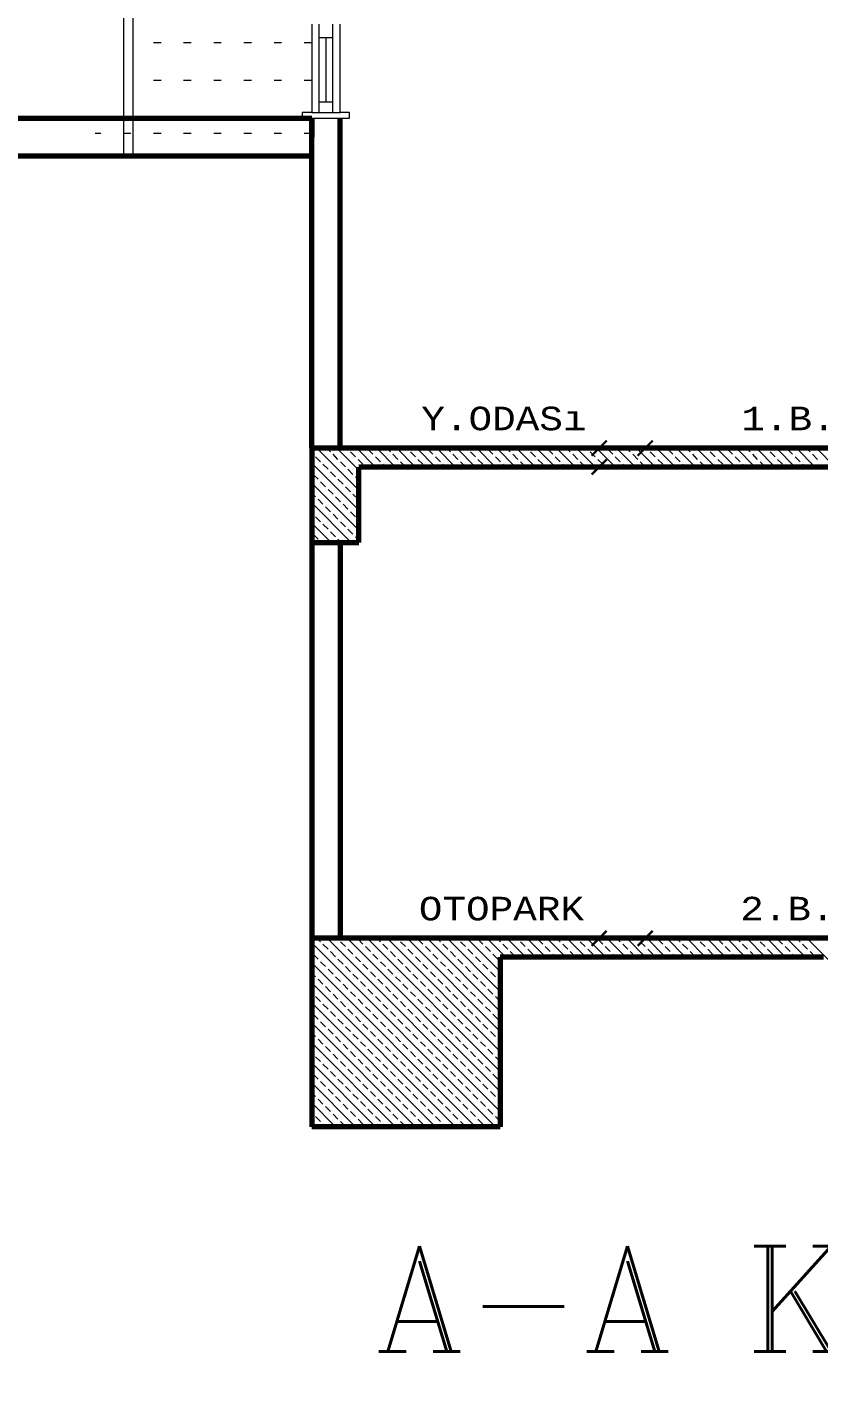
# Model space of a CAD drawing. Header units: millimetres. Extents: x 35860 to 71103, y -11298 to -8385.
# Drawn here: x 66495.7 to 66600.8, y -9755 to -9574.6 of the extents above; entities that cross this region are included whole.
import ezdxf
from ezdxf.enums import TextEntityAlignment as Align

# ---------------------------------------------------------------- set-up
doc = ezdxf.new("R2010")
doc.units = ezdxf.units.MM
doc.header["$MEASUREMENT"] = 0
doc.linetypes.add('NOKTA3', pattern=[4, 1, -3])
doc.layers.get('0').update_dxf_attribs({"lineweight": 15})
doc.layers.get('Defpoints').update_dxf_attribs({"lineweight": 20})
for name, color, linetype, lineweight in [('02', 2, 'Continuous', 20), ('03_Yazı', 1, 'Continuous', 30), ('07', 3, 'Continuous', 70), ('Merd&Balkon', 40, 'Continuous', 20)]:
    doc.layers.add(name, color=color, linetype=linetype, lineweight=lineweight)
doc.styles.add('C', font='')
doc.styles.add('ROMANC', font='romanc', dxfattribs={"height": 0.11})
doc.styles.get('C').set_extended_font_data('Courier New Tur')

msp = doc.modelspace()

# ---------------------------------------------------------------- linework, layer by layer
for p, q in [((66539.72, -9636.05), (66534.15, -9630.48)), ((66535.96, -9630.96), (66535.47, -9630.48)), ((66539.72, -9633.4), (66536.8, -9630.48)), ((66538.28, -9630.63), (66538.12, -9630.48)), ((66541.95, -9632.98), (66539.45, -9630.48)), ((66544.6, -9632.98), (66542.1, -9630.48)), ((66543.91, -9630.96), (66543.43, -9630.48)), ((66547.25, -9632.98), (66544.75, -9630.48)), ((66546.23, -9630.63), (66546.08, -9630.48)), ((66549.9, -9632.98), (66547.4, -9630.48)), ((66552.56, -9632.98), (66550.06, -9630.48)), ((66551.87, -9630.96), (66551.38, -9630.48)), ((66555.21, -9632.98), (66552.71, -9630.48)), ((66554.19, -9630.63), (66554.03, -9630.48)), ((66557.86, -9632.98), (66555.36, -9630.48)), ((66560.51, -9632.98), (66558.01, -9630.48)), ((66559.82, -9630.96), (66559.34, -9630.48)), ((66563.16, -9632.98), (66560.66, -9630.48)), ((66562.14, -9630.63), (66561.99, -9630.48)), ((66565.81, -9632.98), (66563.31, -9630.48)), ((66568.47, -9632.98), (66565.97, -9630.48)), ((66567.78, -9630.96), (66567.29, -9630.48)), ((66571.12, -9632.98), (66568.62, -9630.48)), ((66570.1, -9630.63), (66569.94, -9630.48)), ((66573.77, -9632.98), (66571.27, -9630.48)), ((66576.42, -9632.98), (66573.92, -9630.48)), ((66575.73, -9630.96), (66575.25, -9630.48)), ((66579.07, -9632.98), (66576.57, -9630.48)), ((66578.05, -9630.63), (66577.9, -9630.48)), ((66581.72, -9632.98), (66579.22, -9630.48)), ((66584.38, -9632.98), (66581.88, -9630.48)), ((66583.69, -9630.96), (66583.2, -9630.48)), ((66587.03, -9632.98), (66584.53, -9630.48)), ((66586.01, -9630.63), (66585.85, -9630.48)), ((66589.68, -9632.98), (66587.18, -9630.48)), ((66592.33, -9632.98), (66589.83, -9630.48)), ((66591.64, -9630.96), (66591.16, -9630.48)), ((66594.98, -9632.98), (66592.48, -9630.48)), ((66593.96, -9630.63), (66593.81, -9630.48)), ((66597.63, -9632.98), (66595.13, -9630.48)), ((66600.29, -9632.98), (66597.79, -9630.48)), ((66599.6, -9630.96), (66599.11, -9630.48)), ((66602.94, -9632.98), (66600.44, -9630.48)), ((66533.64, -9631.29), (66533.47, -9631.12)), ((66534.63, -9632.29), (66533.97, -9631.63)), ((66536.95, -9631.96), (66536.29, -9631.29)), ((66537.95, -9632.95), (66537.29, -9632.29)), ((66539.27, -9631.63), (66538.61, -9630.96)), ((66540.27, -9632.62), (66539.61, -9631.96)), ((66541.59, -9631.29), (66540.93, -9630.63)), ((66542.59, -9632.29), (66541.93, -9631.63)), ((66544.91, -9631.96), (66544.25, -9631.29)), ((66545.9, -9632.95), (66545.24, -9632.29)), ((66547.23, -9631.63), (66546.57, -9630.96)), ((66548.22, -9632.62), (66547.56, -9631.96)), ((66549.55, -9631.29), (66548.89, -9630.63)), ((66550.54, -9632.29), (66549.88, -9631.63)), ((66552.86, -9631.96), (66552.2, -9631.29)), ((66553.86, -9632.95), (66553.2, -9632.29)), ((66555.18, -9631.63), (66554.52, -9630.96)), ((66556.18, -9632.62), (66555.52, -9631.96)), ((66557.5, -9631.29), (66556.84, -9630.63)), ((66558.5, -9632.29), (66557.84, -9631.63)), ((66560.82, -9631.96), (66560.16, -9631.29)), ((66561.81, -9632.95), (66561.15, -9632.29)), ((66563.14, -9631.63), (66562.48, -9630.96)), ((66564.13, -9632.62), (66563.47, -9631.96)), ((66565.46, -9631.29), (66564.8, -9630.63)), ((66566.45, -9632.29), (66565.79, -9631.63)), ((66568.77, -9631.96), (66568.11, -9631.29)), ((66569.77, -9632.95), (66569.1, -9632.29)), ((66571.09, -9631.63), (66570.43, -9630.96)), ((66572.09, -9632.62), (66571.43, -9631.96)), ((66573.41, -9631.29), (66572.75, -9630.63)), ((66574.41, -9632.29), (66573.75, -9631.63)), ((66576.73, -9631.96), (66576.07, -9631.29)), ((66577.72, -9632.95), (66577.06, -9632.29)), ((66579.05, -9631.63), (66578.39, -9630.96)), ((66580.04, -9632.62), (66579.38, -9631.96)), ((66581.37, -9631.29), (66580.71, -9630.63)), ((66582.36, -9632.29), (66581.7, -9631.63)), ((66584.68, -9631.96), (66584.02, -9631.29)), ((66585.68, -9632.95), (66585.01, -9632.29)), ((66587, -9631.63), (66586.34, -9630.96)), ((66588, -9632.62), (66587.34, -9631.96)), ((66589.32, -9631.29), (66588.66, -9630.63)), ((66590.32, -9632.29), (66589.66, -9631.63)), ((66592.64, -9631.96), (66591.98, -9631.29)), ((66593.63, -9632.95), (66592.97, -9632.29)), ((66594.96, -9631.63), (66594.3, -9630.96)), ((66595.95, -9632.62), (66595.29, -9631.96)), ((66597.28, -9631.29), (66596.62, -9630.63)), ((66598.27, -9632.29), (66597.61, -9631.63)), ((66600.59, -9631.96), (66599.93, -9631.29)), ((66539.72, -9638.7), (66533.47, -9632.45)), ((66534.3, -9634.61), (66533.64, -9633.95)), ((66535.63, -9633.28), (66534.96, -9632.62)), ((66536.62, -9634.28), (66535.96, -9633.61)), ((66538.94, -9633.95), (66538.28, -9633.28)), ((66540.62, -9632.98), (66540.6, -9632.95)), ((66543.28, -9632.98), (66542.92, -9632.62)), ((66548.58, -9632.98), (66548.55, -9632.95)), ((66551.23, -9632.98), (66550.87, -9632.62)), ((66556.53, -9632.98), (66556.51, -9632.95)), ((66559.19, -9632.98), (66558.83, -9632.62)), ((66564.49, -9632.98), (66564.46, -9632.95)), ((66567.14, -9632.98), (66566.78, -9632.62)), ((66572.44, -9632.98), (66572.42, -9632.95)), ((66575.1, -9632.98), (66574.74, -9632.62)), ((66580.4, -9632.98), (66580.37, -9632.95)), ((66583.05, -9632.98), (66582.69, -9632.62)), ((66588.35, -9632.98), (66588.33, -9632.95)), ((66591.01, -9632.98), (66590.65, -9632.62)), ((66596.31, -9632.98), (66596.28, -9632.95)), ((66598.96, -9632.98), (66598.6, -9632.62)), ((66539.72, -9641.35), (66533.47, -9635.1)), ((66535.3, -9635.6), (66534.63, -9634.94)), ((66536.29, -9636.6), (66535.63, -9635.94)), ((66537.62, -9635.27), (66536.95, -9634.61)), ((66538.61, -9636.27), (66537.95, -9635.6)), ((66539.72, -9634.72), (66539.27, -9634.28)), ((66533.97, -9636.93), (66533.47, -9636.43)), ((66534.96, -9637.92), (66534.3, -9637.26)), ((66537.29, -9637.59), (66536.62, -9636.93)), ((66539.61, -9637.26), (66538.94, -9636.6)), ((66538.69, -9642.98), (66533.47, -9637.75)), ((66533.64, -9639.25), (66533.47, -9639.08)), ((66535.96, -9638.92), (66535.3, -9638.26)), ((66536.95, -9639.91), (66536.29, -9639.25)), ((66538.28, -9638.59), (66537.62, -9637.92)), ((66539.27, -9639.58), (66538.61, -9638.92)), ((66536.04, -9642.98), (66533.47, -9640.41)), ((66534.63, -9640.24), (66533.97, -9639.58)), ((66535.63, -9641.24), (66534.96, -9640.58)), ((66537.95, -9640.91), (66537.29, -9640.24)), ((66538.94, -9641.9), (66538.28, -9641.24)), ((66539.72, -9640.03), (66539.61, -9639.91)), ((66534.3, -9642.56), (66533.64, -9641.9)), ((66534.71, -9642.98), (66534.63, -9642.9)), ((66536.62, -9642.23), (66535.96, -9641.57)), ((66537.37, -9642.98), (66536.95, -9642.56)), ((66539.72, -9642.68), (66539.27, -9642.23)), ((66557.86, -9720.48), (66533.47, -9696.09)), ((66534.63, -9695.93), (66534.18, -9695.48)), ((66535.63, -9696.92), (66534.96, -9696.26)), ((66558.47, -9718.44), (66535.51, -9695.48)), ((66536.95, -9695.6), (66536.83, -9695.48)), ((66537.95, -9696.59), (66537.29, -9695.93)), ((66558.47, -9715.79), (66538.16, -9695.48)), ((66538.94, -9697.59), (66538.28, -9696.92)), ((66540.27, -9696.26), (66539.61, -9695.6)), ((66541.26, -9697.25), (66540.6, -9696.59)), ((66558.47, -9713.14), (66540.81, -9695.48)), ((66542.59, -9695.93), (66542.14, -9695.48)), ((66543.58, -9696.92), (66542.92, -9696.26)), ((66558.47, -9710.48), (66543.46, -9695.48)), ((66544.91, -9695.6), (66544.79, -9695.48)), ((66545.9, -9696.59), (66545.24, -9695.93)), ((66558.47, -9707.83), (66546.11, -9695.48)), ((66546.9, -9697.59), (66546.23, -9696.92)), ((66548.22, -9696.26), (66547.56, -9695.6)), ((66549.22, -9697.25), (66548.55, -9696.59)), ((66558.47, -9705.18), (66548.77, -9695.48)), ((66550.54, -9695.93), (66550.09, -9695.48)), ((66551.54, -9696.92), (66550.87, -9696.26)), ((66558.47, -9702.53), (66551.42, -9695.48)), ((66552.86, -9695.6), (66552.74, -9695.48)), ((66553.86, -9696.59), (66553.2, -9695.93)), ((66558.47, -9699.88), (66554.07, -9695.48)), ((66554.85, -9697.59), (66554.19, -9696.92)), ((66556.18, -9696.26), (66555.52, -9695.6)), ((66557.17, -9697.25), (66556.51, -9696.59)), ((66559.22, -9697.98), (66556.72, -9695.48)), ((66558.5, -9695.93), (66558.05, -9695.48)), ((66559.49, -9696.92), (66558.83, -9696.26)), ((66561.87, -9697.98), (66559.37, -9695.48)), ((66560.82, -9695.6), (66560.7, -9695.48)), ((66561.81, -9696.59), (66561.15, -9695.93)), ((66564.52, -9697.98), (66562.02, -9695.48)), ((66562.81, -9697.59), (66562.14, -9696.92)), ((66564.13, -9696.26), (66563.47, -9695.6)), ((66565.13, -9697.25), (66564.46, -9696.59)), ((66567.17, -9697.98), (66564.67, -9695.48)), ((66566.45, -9695.93), (66566, -9695.48)), ((66567.45, -9696.92), (66566.78, -9696.26)), ((66569.83, -9697.98), (66567.33, -9695.48)), ((66568.77, -9695.6), (66568.65, -9695.48)), ((66569.77, -9696.59), (66569.1, -9695.93)), ((66572.48, -9697.98), (66569.98, -9695.48)), ((66570.76, -9697.59), (66570.1, -9696.92)), ((66572.09, -9696.26), (66571.43, -9695.6)), ((66573.08, -9697.25), (66572.42, -9696.59)), ((66575.13, -9697.98), (66572.63, -9695.48)), ((66574.41, -9695.93), (66573.96, -9695.48)), ((66575.4, -9696.92), (66574.74, -9696.26)), ((66577.78, -9697.98), (66575.28, -9695.48)), ((66576.73, -9695.6), (66576.61, -9695.48)), ((66577.72, -9696.59), (66577.06, -9695.93)), ((66580.43, -9697.98), (66577.93, -9695.48)), ((66578.72, -9697.59), (66578.05, -9696.92)), ((66580.04, -9696.26), (66579.38, -9695.6)), ((66581.04, -9697.25), (66580.37, -9696.59)), ((66583.08, -9697.98), (66580.58, -9695.48)), ((66582.36, -9695.93), (66581.91, -9695.48)), ((66583.36, -9696.92), (66582.69, -9696.26)), ((66585.74, -9697.98), (66583.24, -9695.48)), ((66584.68, -9695.6), (66584.56, -9695.48)), ((66585.68, -9696.59), (66585.01, -9695.93)), ((66588.39, -9697.98), (66585.89, -9695.48)), ((66586.67, -9697.59), (66586.01, -9696.92)), ((66588, -9696.26), (66587.34, -9695.6)), ((66588.99, -9697.25), (66588.33, -9696.59)), ((66591.04, -9697.98), (66588.54, -9695.48)), ((66590.32, -9695.93), (66589.87, -9695.48)), ((66591.31, -9696.92), (66590.65, -9696.26)), ((66593.69, -9697.98), (66591.19, -9695.48)), ((66592.64, -9695.6), (66592.52, -9695.48)), ((66593.63, -9696.59), (66592.97, -9695.93)), ((66596.34, -9697.98), (66593.84, -9695.48)), ((66594.63, -9697.59), (66593.96, -9696.92)), ((66595.95, -9696.26), (66595.29, -9695.6)), ((66596.95, -9697.25), (66596.28, -9696.59)), ((66598.99, -9697.98), (66596.49, -9695.48)), ((66598.27, -9695.93), (66597.82, -9695.48)), ((66599.27, -9696.92), (66598.6, -9696.26)), ((66624.15, -9720.48), (66599.15, -9695.48)), ((66600.59, -9695.6), (66600.47, -9695.48)), ((66555.2, -9720.48), (66533.47, -9698.74)), ((66534.3, -9698.25), (66533.64, -9697.59)), ((66535.3, -9699.24), (66534.63, -9698.58)), ((66536.62, -9697.92), (66535.96, -9697.25)), ((66537.62, -9698.91), (66536.95, -9698.25)), ((66539.94, -9698.58), (66539.27, -9697.92)), ((66540.93, -9699.57), (66540.27, -9698.91)), ((66542.26, -9698.25), (66541.59, -9697.59)), ((66543.25, -9699.24), (66542.59, -9698.58)), ((66544.58, -9697.92), (66543.91, -9697.25)), ((66545.57, -9698.91), (66544.91, -9698.25)), ((66547.89, -9698.58), (66547.23, -9697.92)), ((66548.89, -9699.57), (66548.22, -9698.91)), ((66550.21, -9698.25), (66549.55, -9697.59)), ((66551.21, -9699.24), (66550.54, -9698.58)), ((66552.53, -9697.92), (66551.87, -9697.25)), ((66553.53, -9698.91), (66552.86, -9698.25)), ((66555.85, -9698.58), (66555.18, -9697.92)), ((66556.84, -9699.57), (66556.18, -9698.91)), ((66558.17, -9698.25), (66557.5, -9697.59)), ((66560.49, -9697.92), (66559.82, -9697.25)), ((66563.2, -9697.98), (66563.14, -9697.92)), ((66565.85, -9697.98), (66565.46, -9697.59)), ((66568.44, -9697.92), (66567.78, -9697.25)), ((66571.15, -9697.98), (66571.09, -9697.92)), ((66573.8, -9697.98), (66573.41, -9697.59)), ((66576.4, -9697.92), (66575.73, -9697.25)), ((66579.11, -9697.98), (66579.05, -9697.92)), ((66581.76, -9697.98), (66581.37, -9697.59)), ((66584.35, -9697.92), (66583.69, -9697.25)), ((66587.06, -9697.98), (66587, -9697.92)), ((66589.71, -9697.98), (66589.32, -9697.59)), ((66592.31, -9697.92), (66591.64, -9697.25)), ((66595.02, -9697.98), (66594.96, -9697.92)), ((66597.67, -9697.98), (66597.28, -9697.59)), ((66600.26, -9697.92), (66599.6, -9697.25)), ((66533.97, -9700.57), (66533.47, -9700.07)), ((66536.29, -9700.24), (66535.63, -9699.57)), ((66537.29, -9701.23), (66536.62, -9700.57)), ((66538.61, -9699.91), (66537.95, -9699.24)), ((66539.61, -9700.9), (66538.94, -9700.24)), ((66541.93, -9700.57), (66541.26, -9699.91)), ((66544.25, -9700.24), (66543.58, -9699.57)), ((66545.24, -9701.23), (66544.58, -9700.57)), ((66546.57, -9699.91), (66545.9, -9699.24)), ((66547.56, -9700.9), (66546.9, -9700.24)), ((66549.88, -9700.57), (66549.22, -9699.91)), ((66552.2, -9700.24), (66551.54, -9699.57)), ((66553.2, -9701.23), (66552.53, -9700.57)), ((66554.52, -9699.91), (66553.86, -9699.24)), ((66555.52, -9700.9), (66554.85, -9700.24)), ((66557.84, -9700.57), (66557.17, -9699.91)), ((66552.55, -9720.48), (66533.47, -9701.39)), ((66534.96, -9701.56), (66534.3, -9700.9)), ((66535.96, -9702.56), (66535.3, -9701.89)), ((66538.28, -9702.23), (66537.62, -9701.56)), ((66539.27, -9703.22), (66538.61, -9702.56)), ((66540.6, -9701.89), (66539.94, -9701.23)), ((66541.59, -9702.89), (66540.93, -9702.23)), ((66542.92, -9701.56), (66542.26, -9700.9)), ((66543.91, -9702.56), (66543.25, -9701.89)), ((66546.23, -9702.23), (66545.57, -9701.56)), ((66547.23, -9703.22), (66546.57, -9702.56)), ((66548.55, -9701.89), (66547.89, -9701.23)), ((66549.55, -9702.89), (66548.89, -9702.23)), ((66550.87, -9701.56), (66550.21, -9700.9)), ((66551.87, -9702.56), (66551.21, -9701.89)), ((66554.19, -9702.23), (66553.53, -9701.56)), ((66555.18, -9703.22), (66554.52, -9702.56)), ((66556.51, -9701.89), (66555.85, -9701.23)), ((66557.5, -9702.89), (66556.84, -9702.23)), ((66558.47, -9701.2), (66558.17, -9700.9)), ((66533.64, -9702.89), (66533.47, -9702.72)), ((66549.9, -9720.48), (66533.47, -9704.04)), ((66534.63, -9703.88), (66533.97, -9703.22)), ((66535.63, -9704.88), (66534.96, -9704.22)), ((66536.95, -9703.55), (66536.29, -9702.89)), ((66537.95, -9704.55), (66537.29, -9703.88)), ((66540.27, -9704.22), (66539.61, -9703.55)), ((66542.59, -9703.88), (66541.93, -9703.22)), ((66543.58, -9704.88), (66542.92, -9704.22)), ((66544.91, -9703.55), (66544.25, -9702.89)), ((66545.9, -9704.55), (66545.24, -9703.88)), ((66548.22, -9704.22), (66547.56, -9703.55)), ((66550.54, -9703.88), (66549.88, -9703.22)), ((66551.54, -9704.88), (66550.87, -9704.22)), ((66552.86, -9703.55), (66552.2, -9702.89)), ((66553.86, -9704.55), (66553.2, -9703.88)), ((66556.18, -9704.22), (66555.52, -9703.55)), ((66558.47, -9703.85), (66557.84, -9703.22)), ((66534.3, -9706.2), (66533.64, -9705.54)), ((66536.62, -9705.87), (66535.96, -9705.21)), ((66537.62, -9706.87), (66536.95, -9706.2)), ((66538.94, -9705.54), (66538.28, -9704.88)), ((66539.94, -9706.54), (66539.27, -9705.87)), ((66541.26, -9705.21), (66540.6, -9704.55)), ((66542.26, -9706.2), (66541.59, -9705.54)), ((66544.58, -9705.87), (66543.91, -9705.21)), ((66545.57, -9706.87), (66544.91, -9706.2)), ((66546.9, -9705.54), (66546.23, -9704.88)), ((66547.89, -9706.54), (66547.23, -9705.87)), ((66549.22, -9705.21), (66548.55, -9704.55)), ((66550.21, -9706.2), (66549.55, -9705.54)), ((66552.53, -9705.87), (66551.87, -9705.21)), ((66553.53, -9706.87), (66552.86, -9706.2)), ((66554.85, -9705.54), (66554.19, -9704.88)), ((66555.85, -9706.54), (66555.18, -9705.87)), ((66557.17, -9705.21), (66556.51, -9704.55)), ((66558.17, -9706.2), (66557.5, -9705.54)), ((66547.25, -9720.48), (66533.47, -9706.7)), ((66533.97, -9708.52), (66533.47, -9708.02)), ((66535.3, -9707.2), (66534.63, -9706.54)), ((66536.29, -9708.19), (66535.63, -9707.53)), ((66538.61, -9707.86), (66537.95, -9707.2)), ((66540.93, -9707.53), (66540.27, -9706.87)), ((66541.93, -9708.52), (66541.26, -9707.86)), ((66543.25, -9707.2), (66542.59, -9706.54)), ((66544.25, -9708.19), (66543.58, -9707.53)), ((66546.57, -9707.86), (66545.9, -9707.2)), ((66548.89, -9707.53), (66548.22, -9706.87)), ((66549.88, -9708.52), (66549.22, -9707.86)), ((66551.21, -9707.2), (66550.54, -9706.54)), ((66552.2, -9708.19), (66551.54, -9707.53)), ((66554.52, -9707.86), (66553.86, -9707.2)), ((66556.84, -9707.53), (66556.18, -9706.87)), ((66557.84, -9708.52), (66557.17, -9707.86)), ((66544.6, -9720.48), (66533.47, -9709.35)), ((66534.96, -9709.52), (66534.3, -9708.86)), ((66535.96, -9710.51), (66535.3, -9709.85)), ((66537.29, -9709.19), (66536.62, -9708.52)), ((66538.28, -9710.18), (66537.62, -9709.52)), ((66539.61, -9708.86), (66538.94, -9708.19)), ((66540.6, -9709.85), (66539.94, -9709.19)), ((66542.92, -9709.52), (66542.26, -9708.86)), ((66543.91, -9710.51), (66543.25, -9709.85)), ((66545.24, -9709.19), (66544.58, -9708.52)), ((66546.23, -9710.18), (66545.57, -9709.52)), ((66547.56, -9708.86), (66546.9, -9708.19)), ((66548.55, -9709.85), (66547.89, -9709.19)), ((66550.87, -9709.52), (66550.21, -9708.86)), ((66551.87, -9710.51), (66551.21, -9709.85)), ((66553.2, -9709.19), (66552.53, -9708.52)), ((66554.19, -9710.18), (66553.53, -9709.52)), ((66555.52, -9708.86), (66554.85, -9708.19)), ((66556.51, -9709.85), (66555.85, -9709.19)), ((66558.47, -9709.16), (66558.17, -9708.86)), ((66533.64, -9710.84), (66533.47, -9710.67)), ((66534.63, -9711.84), (66533.97, -9711.18)), ((66536.95, -9711.51), (66536.29, -9710.84)), ((66539.27, -9711.18), (66538.61, -9710.51)), ((66540.27, -9712.17), (66539.61, -9711.51)), ((66541.59, -9710.84), (66540.93, -9710.18)), ((66542.59, -9711.84), (66541.93, -9711.18)), ((66544.91, -9711.51), (66544.25, -9710.84)), ((66547.23, -9711.18), (66546.57, -9710.51)), ((66548.22, -9712.17), (66547.56, -9711.51)), ((66549.55, -9710.84), (66548.89, -9710.18)), ((66550.54, -9711.84), (66549.88, -9711.18)), ((66552.86, -9711.51), (66552.2, -9710.84)), ((66555.18, -9711.18), (66554.52, -9710.51)), ((66556.18, -9712.17), (66555.52, -9711.51)), ((66557.5, -9710.84), (66556.84, -9710.18)), ((66558.47, -9711.81), (66557.84, -9711.18)), ((66541.95, -9720.48), (66533.47, -9712)), ((66535.63, -9712.83), (66534.96, -9712.17)), ((66536.62, -9713.83), (66535.96, -9713.16)), ((66537.95, -9712.5), (66537.29, -9711.84)), ((66538.94, -9713.5), (66538.28, -9712.83)), ((66541.26, -9713.16), (66540.6, -9712.5)), ((66543.58, -9712.83), (66542.92, -9712.17)), ((66544.58, -9713.83), (66543.91, -9713.16)), ((66545.9, -9712.5), (66545.24, -9711.84)), ((66546.9, -9713.5), (66546.23, -9712.83)), ((66549.22, -9713.16), (66548.55, -9712.5)), ((66551.54, -9712.83), (66550.87, -9712.17)), ((66552.53, -9713.83), (66551.87, -9713.16)), ((66553.86, -9712.5), (66553.2, -9711.84)), ((66554.85, -9713.5), (66554.19, -9712.83)), ((66557.17, -9713.16), (66556.51, -9712.5)), ((66539.29, -9720.48), (66533.47, -9714.65)), ((66534.3, -9714.16), (66533.64, -9713.5)), ((66535.3, -9715.15), (66534.63, -9714.49)), ((66537.62, -9714.82), (66536.95, -9714.16)), ((66538.61, -9715.82), (66537.95, -9715.15)), ((66539.94, -9714.49), (66539.27, -9713.83)), ((66540.93, -9715.48), (66540.27, -9714.82)), ((66542.26, -9714.16), (66541.59, -9713.5)), ((66543.25, -9715.15), (66542.59, -9714.49)), ((66545.57, -9714.82), (66544.91, -9714.16)), ((66546.57, -9715.82), (66545.9, -9715.15)), ((66547.89, -9714.49), (66547.23, -9713.83)), ((66548.89, -9715.48), (66548.22, -9714.82)), ((66550.21, -9714.16), (66549.55, -9713.5)), ((66551.21, -9715.15), (66550.54, -9714.49)), ((66553.53, -9714.82), (66552.86, -9714.16)), ((66554.52, -9715.82), (66553.86, -9715.15)), ((66555.85, -9714.49), (66555.18, -9713.83)), ((66556.84, -9715.48), (66556.18, -9714.82)), ((66558.17, -9714.16), (66557.5, -9713.5)), ((66533.97, -9716.48), (66533.47, -9715.98)), ((66534.96, -9717.47), (66534.3, -9716.81)), ((66536.29, -9716.15), (66535.63, -9715.48)), ((66537.29, -9717.14), (66536.62, -9716.48)), ((66539.61, -9716.81), (66538.94, -9716.15)), ((66541.93, -9716.48), (66541.26, -9715.82)), ((66542.92, -9717.47), (66542.26, -9716.81)), ((66544.25, -9716.15), (66543.58, -9715.48)), ((66545.24, -9717.14), (66544.58, -9716.48)), ((66547.56, -9716.81), (66546.9, -9716.15)), ((66549.88, -9716.48), (66549.22, -9715.82)), ((66550.87, -9717.47), (66550.21, -9716.81)), ((66552.2, -9716.15), (66551.54, -9715.48)), ((66553.2, -9717.14), (66552.53, -9716.48)), ((66555.52, -9716.81), (66554.85, -9716.15)), ((66557.84, -9716.48), (66557.17, -9715.82)), ((66558.47, -9717.11), (66558.17, -9716.81)), ((66536.64, -9720.48), (66533.47, -9717.3)), ((66533.64, -9718.8), (66533.47, -9718.63)), ((66535.96, -9718.47), (66535.3, -9717.8)), ((66536.95, -9719.46), (66536.29, -9718.8)), ((66538.28, -9718.14), (66537.62, -9717.47)), ((66539.27, -9719.13), (66538.61, -9718.47)), ((66540.6, -9717.8), (66539.94, -9717.14)), ((66541.59, -9718.8), (66540.93, -9718.14)), ((66543.91, -9718.47), (66543.25, -9717.8)), ((66544.91, -9719.46), (66544.25, -9718.8)), ((66546.23, -9718.14), (66545.57, -9717.47)), ((66547.23, -9719.13), (66546.57, -9718.47)), ((66548.55, -9717.8), (66547.89, -9717.14)), ((66549.55, -9718.8), (66548.89, -9718.14)), ((66551.87, -9718.47), (66551.21, -9717.8)), ((66552.86, -9719.46), (66552.2, -9718.8)), ((66554.19, -9718.14), (66553.53, -9717.47)), ((66555.18, -9719.13), (66554.52, -9718.47)), ((66556.51, -9717.8), (66555.85, -9717.14)), ((66557.5, -9718.8), (66556.84, -9718.14)), ((66533.99, -9720.48), (66533.47, -9719.95)), ((66534.63, -9719.79), (66533.97, -9719.13)), ((66535.32, -9720.48), (66534.96, -9720.13)), ((66537.95, -9720.46), (66537.29, -9719.79)), ((66540.27, -9720.13), (66539.61, -9719.46)), ((66540.62, -9720.48), (66540.6, -9720.46)), ((66542.59, -9719.79), (66541.93, -9719.13)), ((66543.27, -9720.48), (66542.92, -9720.13)), ((66545.9, -9720.46), (66545.24, -9719.79)), ((66548.22, -9720.13), (66547.56, -9719.46)), ((66548.57, -9720.48), (66548.55, -9720.46)), ((66550.54, -9719.79), (66549.88, -9719.13)), ((66551.23, -9720.48), (66550.87, -9720.13)), ((66553.86, -9720.46), (66553.2, -9719.79)), ((66556.18, -9720.13), (66555.52, -9719.46)), ((66556.53, -9720.48), (66556.51, -9720.46)), ((66558.47, -9719.76), (66557.84, -9719.13))]:
    msp.add_line(p, q)
at = {"linetype": 'ByBlock', "const_width": 0.3}
for points in [[(66570.61, -9631.48), (66572.61, -9629.48)], [(66572.61, -9629.48), (66570.61, -9631.48)], [(66576.71, -9631.48), (66578.71, -9629.48)], [(66578.71, -9629.48), (66576.71, -9631.48)], [(66570.61, -9633.98), (66572.61, -9631.98)], [(66572.61, -9631.98), (66570.61, -9633.98)], [(66572.61, -9694.48), (66570.61, -9696.48)], [(66578.71, -9694.48), (66576.71, -9696.48)]]:
    msp.add_lwpolyline(points, dxfattribs=at)
for p in [(66570.97, -9630.48), (66570.97, -9630.48), (66571.61, -9630.48), (66577.71, -9630.48), (66577.71, -9630.48), (66577.71, -9630.48), (66570.97, -9632.98), (66570.97, -9632.98), (66571.61, -9632.98)]:
    msp.add_point(p)
at = {"layer": '02'}
for p, q in [((66533.47, -9574.23), (66533.47, -9585.98)), ((66534.41, -9574.23), (66534.41, -9585.98)), ((66536.28, -9585.98), (66536.28, -9574.23)), ((66537.22, -9585.98), (66537.22, -9574.23)), ((66535.34, -9576.07), (66534.41, -9576.07)), ((66535.34, -9576.07), (66535.34, -9584.57)), ((66536.28, -9576.07), (66535.34, -9576.07)), ((66536.28, -9584.57), (66534.41, -9584.57)), ((66533.47, -9585.98), (66532.22, -9585.98)), ((66532.22, -9585.98), (66532.22, -9586.73)), ((66532.22, -9586.73), (66537.22, -9586.73)), ((66533.47, -9585.98), (66537.22, -9585.98)), ((66538.47, -9585.98), (66537.22, -9585.98)), ((66537.22, -9586.73), (66538.47, -9586.73)), ((66538.47, -9586.73), (66538.47, -9585.98))]:
    msp.add_line(p, q, dxfattribs=at)
at = {"layer": '07'}
for p, q in [((66488.76, -9586.73), (66533.47, -9586.73)), ((66533.47, -9630.48), (66533.47, -9586.73)), ((66533.47, -9586.73), (66533.47, -9589.23)), ((66537.22, -9630.48), (66537.22, -9586.73)), ((66533.47, -9591.73), (66533.47, -9589.23)), ((66488.76, -9591.73), (66533.47, -9591.73)), ((66643.47, -9630.48), (66533.47, -9630.48)), ((66539.72, -9630.48), (66533.47, -9630.48)), ((66533.47, -9630.48), (66533.47, -9642.98)), ((66539.72, -9642.98), (66539.72, -9632.98)), ((66612.22, -9632.98), (66539.72, -9632.98)), ((66533.47, -9642.98), (66539.72, -9642.98)), ((66533.47, -9642.98), (66533.47, -9695.48)), ((66537.22, -9642.98), (66537.22, -9695.48)), ((66758.47, -9695.48), (66533.47, -9695.48)), ((66533.47, -9695.48), (66533.47, -9720.48)), ((66558.47, -9697.98), (66558.47, -9720.48)), ((66601.36, -9697.98), (66558.47, -9697.98)), ((66558.47, -9720.48), (66533.47, -9720.48))]:
    msp.add_line(p, q, dxfattribs=at)
at = {"layer": 'Defpoints'}
for p in [(66570.97, -9695.48), (66571.61, -9695.48), (66577.71, -9695.48)]:
    msp.add_point(p, dxfattribs=at)
at = {"layer": 'Merd&Balkon'}
for p, q in [((66508.47, -9564.23), (66508.47, -9591.73)), ((66509.72, -9564.23), (66509.72, -9591.73))]:
    msp.add_line(p, q, dxfattribs=at)
at = {"layer": 'Merd&Balkon', "linetype": 'NOKTA3'}
for p, q in [((66533.47, -9576.73), (66509.72, -9576.73)), ((66533.47, -9581.73), (66509.72, -9581.73)), ((66533.47, -9588.73), (66504.72, -9588.73))]:
    msp.add_line(p, q, dxfattribs=at)

# ---------------------------------------------------------------- texts
at = {"layer": '03_Yazı', "style": 'ROMANC'}
msp.add_text('A-A KESITI Ö:1/200', height=14, dxfattribs=at).set_placement((66541.78, -9750.3))
at = {"layer": '03_Yazı', "style": 'C'}
for tag, p in [('Y.ODASı', (66558.97, -9626.54)), ('1.B.K.', (66599.87, -9626.54)), ('OTOPARK', (66558.64, -9691.54)), ('2.B.K.', (66599.72, -9691.54))]:
    msp.add_attdef(tag, text='A:10.00m2', height=3.125, dxfattribs=at).set_placement(p, align=Align.MIDDLE_CENTER)

doc.saveas('drawing.dxf')
